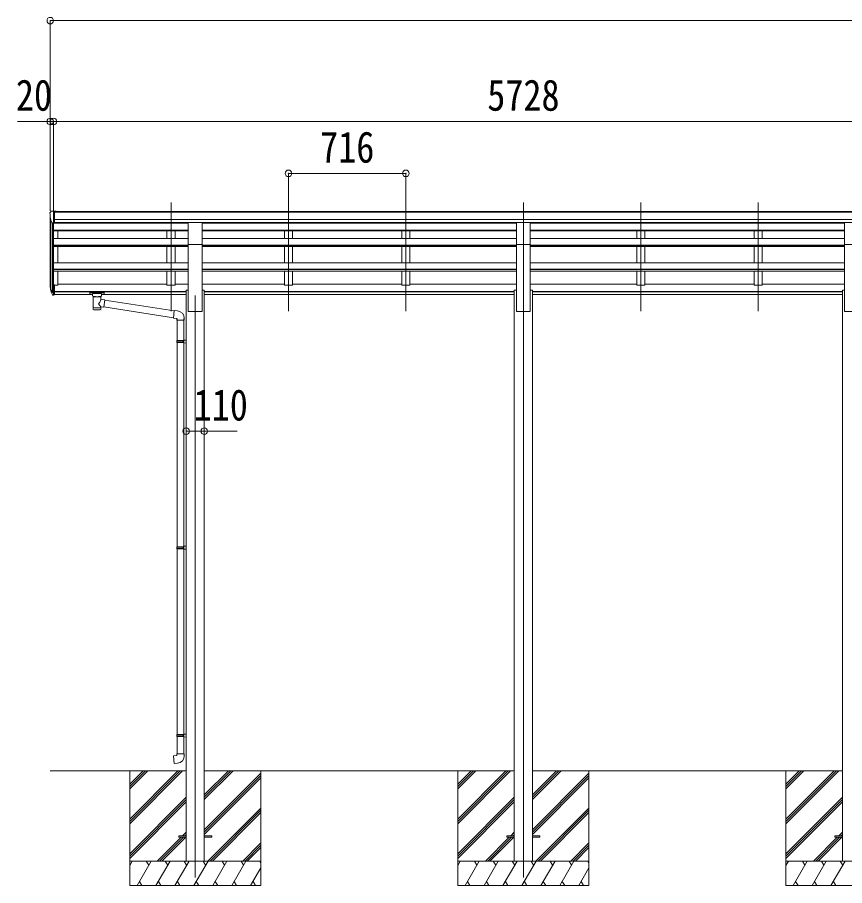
# Model space of a CAD drawing. Units: millimetres at full size, sheet at 1:40. Extents: x -11181 to 11305, y -7804 to 7716.
# Drawn here: x -3459 to 1585, y -4568 to 725 of the extents above; entities that cross this region are included whole.
import ezdxf
from ezdxf.enums import TextEntityAlignment as Align

# ---------------------------------------------------------------- set-up
doc = ezdxf.new("R2010")
doc.units = ezdxf.units.MM
doc.header["$LTSCALE"] = 40
doc.header["$PDMODE"] = 32
doc.header["$PDSIZE"] = 40
for name, color, linetype, lineweight in [('0-0_0', 7, 'Continuous', 9), ('0-1_本体', 4, 'Continuous', 9), ('0-2_部品', 7, 'Continuous', 9), ('0-8_PARTS2', 2, 'Continuous', 9), ('0-A_寸法', 6, 'Continuous', 9)]:
    doc.layers.add(name, color=color, linetype=linetype, lineweight=lineweight)
doc.styles.add('ＭＳ ゴシック', font='')
doc.styles.get('ＭＳ ゴシック').set_extended_font_data('MS Gothic')

msp = doc.modelspace()

# ---------------------------------------------------------------- linework, layer by layer
at = {"layer": '0-0_0'}
for p, q in [((-3258.13, -3867.77), (-2429.13, -3867.77)), ((-2774.13, -3867.77), (-2774.13, -4567.77)), ((-2774.13, -4161.94), (-2479.95, -3867.77)), ((-2774.13, -4176.09), (-2465.81, -3867.77)), ((-2774.13, -4190.23), (-2451.66, -3867.77)), ((-2774.13, -3978.1), (-2663.8, -3867.77)), ((-2774.13, -3963.96), (-2677.94, -3867.77)), ((-2774.13, -3949.81), (-2692.08, -3867.77)), ((-2319.13, -4043.6), (-2143.3, -3867.77)), ((-2319.13, -4029.46), (-2157.44, -3867.77)), ((-2319.13, -4015.31), (-2171.58, -3867.77)), ((-2319.13, -3867.77), (-429.13, -3867.77)), ((-2319.13, -4227.44), (-1974.13, -3882.45)), ((-2319.13, -4241.59), (-1974.13, -3896.59)), ((-2319.13, -4255.73), (-1974.13, -3910.73)), ((-1974.13, -3867.77), (-1974.13, -4567.77)), ((-774.13, -3867.77), (-774.13, -4567.77)), ((-774.13, -4161.94), (-479.95, -3867.77)), ((-774.13, -4176.09), (-465.81, -3867.77)), ((-774.13, -4190.23), (-451.66, -3867.77)), ((-774.13, -3978.1), (-663.8, -3867.77)), ((-774.13, -3963.96), (-677.94, -3867.77)), ((-774.13, -3949.81), (-692.08, -3867.77)), ((-319.13, -4043.6), (-143.3, -3867.77)), ((-319.13, -4029.46), (-157.44, -3867.77)), ((-319.13, -4015.31), (-171.58, -3867.77)), ((-319.13, -3867.77), (1570.87, -3867.77)), ((-319.13, -4227.44), (25.87, -3882.45)), ((-319.13, -4241.59), (25.87, -3896.59)), ((-319.13, -4255.73), (25.87, -3910.73)), ((25.87, -3867.77), (25.87, -4567.77)), ((1225.87, -3867.77), (1225.87, -4567.77)), ((1225.87, -4161.94), (1520.05, -3867.77)), ((1225.87, -4176.09), (1534.19, -3867.77)), ((1225.87, -4190.23), (1548.34, -3867.77)), ((1225.87, -3978.1), (1336.2, -3867.77)), ((1225.87, -3963.96), (1322.06, -3867.77)), ((1225.87, -3949.81), (1307.92, -3867.77)), ((-2774.13, -4374.08), (-2429.13, -4029.08)), ((-2774.13, -4388.22), (-2429.13, -4043.22)), ((-2774.13, -4402.36), (-2429.13, -4057.36)), ((-774.13, -4374.08), (-429.13, -4029.08)), ((-774.13, -4388.22), (-429.13, -4043.22)), ((-774.13, -4402.36), (-429.13, -4057.36)), ((1225.87, -4374.08), (1570.87, -4029.08)), ((1225.87, -4388.22), (1570.87, -4043.22)), ((1225.87, -4402.36), (1570.87, -4057.36)), ((-2297.32, -4417.77), (-1974.13, -4094.58)), ((-2283.18, -4417.77), (-1974.13, -4108.72)), ((-2269.03, -4417.77), (-1974.13, -4122.86)), ((-297.32, -4417.77), (25.87, -4094.58)), ((-283.18, -4417.77), (25.87, -4108.72)), ((-269.03, -4417.77), (25.87, -4122.86)), ((-2605.69, -4417.77), (-2460.19, -4272.27)), ((-2591.54, -4417.77), (-2446.04, -4272.27)), ((-2577.4, -4417.77), (-2431.9, -4272.27)), ((-2451.19, -4263.27), (-2429.13, -4241.21)), ((-2437.04, -4263.27), (-2429.13, -4255.35)), ((-605.69, -4417.77), (-460.19, -4272.27)), ((-591.54, -4417.77), (-446.04, -4272.27)), ((-577.4, -4417.77), (-431.9, -4272.27)), ((-451.19, -4263.27), (-429.13, -4241.21)), ((-437.04, -4263.27), (-429.13, -4255.35)), ((1394.31, -4417.77), (1539.81, -4272.27)), ((1408.46, -4417.77), (1553.96, -4272.27)), ((1422.6, -4417.77), (1568.1, -4272.27)), ((1548.81, -4263.27), (1570.87, -4241.21)), ((1562.96, -4263.27), (1570.87, -4255.35)), ((-2085.19, -4417.77), (-1974.13, -4306.71)), ((-2071.04, -4417.77), (-1974.13, -4320.85)), ((-2056.9, -4417.77), (-1974.13, -4334.99)), ((-85.19, -4417.77), (25.87, -4306.71)), ((-71.04, -4417.77), (25.87, -4320.85)), ((-56.9, -4417.77), (25.87, -4334.99)), ((-1974.13, -4417.77), (-2774.13, -4417.77)), ((-2774.13, -4445.27), (-2758.25, -4417.77)), ((-2729.38, -4567.77), (-2642.78, -4417.77)), ((-2657.78, -4443.75), (-2672.78, -4417.77)), ((-2613.91, -4567.77), (-2527.31, -4417.77)), ((-2542.31, -4443.75), (-2557.31, -4417.77)), ((-2498.44, -4567.77), (-2411.84, -4417.77)), ((-2426.84, -4443.75), (-2441.84, -4417.77)), ((-2382.97, -4567.77), (-2296.37, -4417.77)), ((-2311.37, -4443.75), (-2326.37, -4417.77)), ((-2267.5, -4567.77), (-2180.9, -4417.77)), ((-2195.9, -4443.75), (-2210.9, -4417.77)), ((-2152.03, -4567.77), (-2065.43, -4417.77)), ((-2095.43, -4417.77), (-2080.43, -4443.75)), ((-1979.96, -4417.77), (-1974.13, -4427.87)), ((25.87, -4417.77), (-774.13, -4417.77)), ((-774.13, -4445.27), (-758.25, -4417.77)), ((-729.38, -4567.77), (-642.78, -4417.77)), ((-657.78, -4443.75), (-672.78, -4417.77)), ((-613.91, -4567.77), (-527.31, -4417.77)), ((-542.31, -4443.75), (-557.31, -4417.77)), ((-498.44, -4567.77), (-411.84, -4417.77)), ((-426.84, -4443.75), (-441.84, -4417.77)), ((-382.97, -4567.77), (-296.37, -4417.77)), ((-311.37, -4443.75), (-326.37, -4417.77)), ((-267.5, -4567.77), (-180.9, -4417.77)), ((-195.9, -4443.75), (-210.9, -4417.77)), ((-152.03, -4567.77), (-65.43, -4417.77)), ((-95.43, -4417.77), (-80.43, -4443.75)), ((20.04, -4417.77), (25.87, -4427.87)), ((2025.87, -4417.77), (1225.87, -4417.77)), ((1225.87, -4445.27), (1241.75, -4417.77)), ((1270.62, -4567.77), (1357.22, -4417.77)), ((1342.22, -4443.75), (1327.22, -4417.77)), ((1386.09, -4567.77), (1472.69, -4417.77)), ((1457.69, -4443.75), (1442.69, -4417.77)), ((1501.56, -4567.77), (1588.16, -4417.77)), ((1573.16, -4443.75), (1558.16, -4417.77)), ((-2036.56, -4567.77), (-1974.13, -4459.63)), ((-36.56, -4567.77), (25.87, -4459.63)), ((-2714.38, -4541.79), (-2699.38, -4567.77)), ((-2598.91, -4541.79), (-2583.91, -4567.77)), ((-2483.44, -4541.79), (-2468.44, -4567.77)), ((-2367.97, -4541.79), (-2352.97, -4567.77)), ((-2252.5, -4541.79), (-2237.5, -4567.77)), ((-2137.03, -4541.79), (-2122.03, -4567.77)), ((-2021.56, -4541.79), (-2006.56, -4567.77)), ((-714.38, -4541.79), (-699.38, -4567.77)), ((-598.91, -4541.79), (-583.91, -4567.77)), ((-483.44, -4541.79), (-468.44, -4567.77)), ((-367.97, -4541.79), (-352.97, -4567.77)), ((-252.5, -4541.79), (-237.5, -4567.77)), ((-137.03, -4541.79), (-122.03, -4567.77)), ((-21.56, -4541.79), (-6.56, -4567.77)), ((1285.62, -4541.79), (1300.62, -4567.77)), ((1401.09, -4541.79), (1416.09, -4567.77)), ((1516.56, -4541.79), (1531.56, -4567.77)), ((-2774.13, -4567.77), (-1974.13, -4567.77)), ((-774.13, -4567.77), (25.87, -4567.77)), ((1225.87, -4567.77), (2025.87, -4567.77))]:
    msp.add_line(p, q, dxfattribs=at)
at = {"layer": '0-1_本体'}
for p, q in [((-3231.63, -458.24), (2483.37, -458.24)), ((-3231.63, -463.6), (2483.37, -463.6)), ((-3258.13, -908.5), (-3258.13, -494.99)), ((-3253.84, -513.79), (-3253.84, -932.77)), ((-3244.13, -529.14), (-3244.13, -950.77)), ((-3238.13, -528.62), (-3238.13, -906.33)), ((-3231.63, -507.11), (2483.37, -507.12)), ((-3231.63, -524.78), (2483.37, -524.78)), ((-2416.63, -527.16), (-3231.63, -527.16)), ((-2547.13, -527.16), (-2547.13, -530.12)), ((-2497.13, -527.16), (-2497.13, -530.12)), ((-2331.63, -527.16), (-416.63, -527.16)), ((-1831.13, -527.16), (-1831.13, -530.12)), ((-1781.13, -527.16), (-1781.13, -530.12)), ((-1115.13, -527.16), (-1115.13, -530.12)), ((-1065.13, -527.16), (-1065.13, -530.12)), ((-331.63, -527.16), (1583.37, -527.16)), ((316.87, -527.16), (316.87, -530.12)), ((366.87, -527.16), (366.87, -530.12)), ((1032.87, -527.16), (1032.87, -530.12)), ((1082.87, -527.16), (1082.87, -530.12)), ((-3238.13, -530.12), (-2416.63, -530.12)), ((-3238.13, -572.07), (-2416.63, -572.07)), ((-3238.13, -573.77), (-2416.63, -573.77)), ((-3238.13, -577.55), (-2416.63, -577.55)), ((-3213.13, -622.97), (-3213.13, -577.55)), ((-2547.13, -577.55), (-2547.13, -622.97)), ((-2497.13, -577.55), (-2497.13, -622.97)), ((-2331.63, -530.12), (-416.63, -530.12)), ((-2331.63, -572.07), (-416.63, -572.07)), ((-2331.63, -573.77), (-416.63, -573.77)), ((-2331.63, -577.55), (-416.63, -577.55)), ((-1831.13, -577.55), (-1831.13, -622.97)), ((-1781.13, -577.55), (-1781.13, -622.97)), ((-1115.13, -577.55), (-1115.13, -622.97)), ((-1065.13, -577.55), (-1065.13, -622.97)), ((-331.63, -530.12), (1583.37, -530.12)), ((-331.63, -572.07), (1583.37, -572.07)), ((-331.63, -573.77), (1583.37, -573.77)), ((-331.63, -577.55), (1583.37, -577.55)), ((316.87, -577.55), (316.87, -622.97)), ((366.87, -577.55), (366.87, -622.97)), ((1032.87, -577.55), (1032.87, -622.97)), ((1082.87, -577.55), (1082.87, -622.97)), ((-3238.13, -622.97), (-2416.63, -622.97)), ((-2331.63, -622.97), (-416.63, -622.97)), ((-331.63, -622.97), (1583.37, -622.97)), ((-3238.13, -663.56), (-2416.63, -663.56)), ((-3238.13, -665.25), (-2416.63, -665.25)), ((-3238.13, -672.11), (-2416.63, -672.11)), ((-3213.13, -771.21), (-3213.13, -672.11)), ((-2547.13, -672.11), (-2547.13, -771.21)), ((-2497.13, -672.11), (-2497.13, -771.21)), ((-2416.63, -1067.77), (-2416.63, -660.81)), ((-2331.63, -1067.77), (-2331.63, -660.81)), ((-2331.63, -663.56), (-416.63, -663.56)), ((-2331.63, -665.25), (-416.63, -665.25)), ((-2331.63, -672.11), (-416.63, -672.11)), ((-1831.13, -672.11), (-1831.13, -771.21)), ((-1781.13, -672.11), (-1781.13, -771.21)), ((-1115.13, -672.11), (-1115.13, -771.21)), ((-1065.13, -672.11), (-1065.13, -771.21)), ((-416.63, -1067.77), (-416.63, -660.81)), ((-331.63, -1067.77), (-331.63, -660.81)), ((-331.63, -663.56), (1583.37, -663.56)), ((-331.63, -665.25), (1583.37, -665.25)), ((-331.63, -672.11), (1583.37, -672.11)), ((316.87, -672.11), (316.87, -771.21)), ((366.87, -672.11), (366.87, -771.21)), ((1032.87, -672.11), (1032.87, -771.21)), ((1082.87, -672.11), (1082.87, -771.21)), ((1583.37, -1067.77), (1583.37, -660.81)), ((-3238.13, -771.21), (-2416.63, -771.21)), ((-2331.63, -771.21), (-416.63, -771.21)), ((-331.63, -771.21), (1583.37, -771.21)), ((-3238.13, -810.35), (-2416.63, -810.35)), ((-3238.13, -812.02), (-2416.63, -812.02)), ((-3238.13, -821.66), (-2416.63, -821.66)), ((-3213.13, -907.16), (-3213.13, -821.66)), ((-2547.13, -821.66), (-2547.13, -907.16)), ((-2331.63, -810.35), (-416.63, -810.35)), ((-2331.63, -812.02), (-416.63, -812.02)), ((-2331.63, -821.66), (-416.63, -821.66)), ((-1831.13, -821.66), (-1831.13, -907.16)), ((-1115.13, -821.66), (-1115.13, -907.16)), ((-331.63, -810.35), (1583.37, -810.35)), ((-331.63, -812.02), (1583.37, -812.02)), ((-331.63, -821.66), (1583.37, -821.66)), ((316.87, -821.66), (316.87, -907.16)), ((1032.87, -821.66), (1032.87, -907.16)), ((-3231.63, -907.16), (-3213.13, -907.16)), ((-3231.63, -946.25), (-2429.13, -946.25)), ((-3231.63, -947.63), (-2429.13, -947.63)), ((-3213.13, -901.95), (-2547.13, -901.95)), ((-2497.13, -901.95), (-2416.63, -901.95)), ((-2429.13, -937.77), (-2416.63, -937.77)), ((-2429.13, -937.77), (-2429.13, -4417.77)), ((-2331.63, -901.95), (-1831.13, -901.95)), ((-2331.63, -937.77), (-2319.13, -937.77)), ((-2319.13, -937.77), (-2319.13, -4417.77)), ((-2319.13, -946.25), (-429.13, -946.25)), ((-2319.13, -947.63), (-429.13, -947.63)), ((-1781.13, -901.95), (-1115.13, -901.95)), ((-1065.13, -901.95), (-416.63, -901.95)), ((-429.13, -937.77), (-416.63, -937.77)), ((-429.13, -937.77), (-429.13, -4417.77)), ((-331.63, -902.37), (316.87, -902.37)), ((-331.63, -937.77), (-319.13, -937.77)), ((-319.13, -937.77), (-319.13, -4417.77)), ((-319.13, -946.25), (1570.87, -946.25)), ((-319.13, -947.63), (1570.87, -947.63)), ((366.87, -901.95), (1032.87, -901.95)), ((1082.87, -901.95), (1583.37, -901.95)), ((1570.87, -937.77), (1583.37, -937.77)), ((1570.87, -937.77), (1570.87, -4417.77)), ((-3231.63, -964.81), (-3000.13, -964.81)), ((-2946.13, -964.81), (-2429.13, -964.81)), ((-2319.13, -964.81), (-429.13, -964.81)), ((-319.13, -964.81), (1570.87, -964.81)), ((-2416.63, -1067.77), (-2331.63, -1067.77)), ((-416.63, -1067.77), (-331.63, -1067.77)), ((1583.37, -1067.77), (1668.37, -1067.77))]:
    msp.add_line(p, q, dxfattribs=at)
for points in [[(-2497.13, -821.66), (-2497.13, -907.16), (-2547.13, -907.16)], [(-1781.13, -821.66), (-1781.13, -907.16), (-1831.13, -907.16)], [(-1065.13, -821.66), (-1065.13, -907.16), (-1115.13, -907.16)], [(366.87, -821.66), (366.87, -907.16), (316.87, -907.16)], [(1082.87, -821.66), (1082.87, -907.16), (1032.87, -907.16)]]:
    msp.add_lwpolyline(points, dxfattribs=at)
at = {"layer": '0-2_部品'}
for p, q in [((-3260.13, -466), (-3260.13, -466.63)), ((-3253.22, -457.19), (-3257.28, -463)), ((-3250.13, -456.63), (-3252.46, -456.77)), ((-3250.13, -456.63), (-3231.63, -456.63)), ((-3238.13, -529.61), (-3238.13, -456.63)), ((-3231.63, -456.63), (-3221.63, -456.71)), ((-3231.63, -528.61), (-3231.63, -456.63)), ((-3221.63, -458.82), (-3221.63, -456.71)), ((-3245.75, -527.8), (-3255.03, -511.73)), ((-3231.63, -528.61), (-3238.13, -528.61)), ((-2416.63, -526.65), (-2331.63, -526.65)), ((-2416.63, -660.81), (-2416.63, -526.65)), ((-2331.63, -660.81), (-2331.63, -526.65)), ((-416.63, -526.65), (-331.63, -526.65)), ((-416.63, -660.81), (-416.63, -526.65)), ((-331.63, -660.81), (-331.63, -526.65)), ((1583.37, -526.65), (1668.37, -526.65)), ((1583.37, -660.81), (1583.37, -526.65)), ((-3238.13, -529.61), (-3243.34, -529.29)), ((-2416.63, -660.81), (-2331.63, -660.81)), ((-416.63, -660.81), (-331.63, -660.81)), ((1583.37, -660.81), (1668.37, -660.81)), ((-3255.74, -932.37), (-3245.57, -951.54)), ((-3244.56, -950.29), (-3254.32, -931.87)), ((-3253.15, -949.22), (-3245.57, -966.71)), ((-3238.13, -951.04), (-3243.26, -951.04)), ((-3238.13, -906.33), (-3238.13, -968.21)), ((-3231.63, -906.33), (-3238.13, -906.33)), ((-3231.63, -944.64), (-3238.13, -944.64)), ((-3231.63, -950.04), (-3238.13, -950.04)), ((-3231.63, -906.33), (-3231.63, -967.39)), ((-3014.63, -952.44), (-2931.63, -952.44)), ((-3238.13, -953.04), (-3242.97, -953.04)), ((-3238.13, -968.21), (-3242.97, -968.21)), ((-3231.63, -967.39), (-3238.13, -967.39)), ((-3016.63, -953.1), (-3016.63, -963.86)), ((-3016.63, -953.29), (-3016.63, -954.83)), ((-3014.63, -954.62), (-2931.63, -954.62)), ((-3014.63, -964.53), (-3000.13, -964.53)), ((-3000.13, -971.33), (-3000.13, -961.06)), ((-2996.03, -975.83), (-2996.04, -1056.12)), ((-2950.23, -993.41), (-2950.23, -975.82)), ((-2925.01, -997.31), (-2950.23, -993.4)), ((-2946.13, -971.33), (-2946.13, -961.06)), ((-2946.13, -964.53), (-2931.63, -964.53)), ((-2925.01, -997.31), (-2932.03, -1042.57)), ((-2929.63, -953.1), (-2929.63, -963.86)), ((-2503.19, -1064.68), (-2925.3, -999.19)), ((-2950.21, -1056.12), (-2950.23, -1039.5)), ((-2950.23, -1039.75), (-2932.03, -1042.57)), ((-2506.86, -1106.61), (-2931.74, -1040.7)), ((-2482.21, -1064.8), (-2503.04, -1062.98)), ((-2441.13, -1120.55), (-2441.13, -1109.63)), ((-2487.13, -1120.55), (-2441.13, -1120.55)), ((-2485.13, -1111.68), (-2485.13, -1245.68)), ((-2443.13, -1111.68), (-2443.13, -1243.12)), ((-2487.13, -1247.68), (-2486.13, -1245.68)), ((-2487.13, -1247.68), (-2443.13, -1247.68)), ((-2487.13, -1247.68), (-2487.13, -1255.68)), ((-2487.13, -1255.68), (-2443.13, -1255.68)), ((-2487.13, -1255.68), (-2486.13, -1257.68)), ((-2486.13, -1245.68), (-2443.13, -1245.68)), ((-2486.13, -1257.68), (-2443.13, -1257.68)), ((-2485.13, -1257.68), (-2485.13, -2501.87)), ((-2447.6, -1247.68), (-2448.03, -1245.68)), ((-2445.13, -1243.18), (-2429.13, -1242.71)), ((-2445.13, -1245.18), (-2445.13, -1243.18)), ((-2445.13, -1245.18), (-2443.13, -1245.18)), ((-2445.13, -1260.18), (-2445.13, -1258.18)), ((-2445.13, -1260.18), (-2429.13, -1260.65)), ((-2443.13, -1260.24), (-2443.13, -2499.31)), ((-2429.13, -1242.71), (-2429.13, -1260.65)), ((-2487.13, -2503.87), (-2486.13, -2501.87)), ((-2487.13, -2503.87), (-2443.13, -2503.87)), ((-2487.13, -2503.87), (-2487.13, -2511.87)), ((-2487.13, -2511.87), (-2443.13, -2511.87)), ((-2487.13, -2511.87), (-2486.13, -2513.87)), ((-2486.13, -2501.87), (-2443.13, -2501.87)), ((-2486.13, -2513.87), (-2443.13, -2513.87)), ((-2485.13, -2513.87), (-2485.13, -3647.03)), ((-2447.6, -2503.87), (-2448.03, -2501.87)), ((-2445.13, -2499.37), (-2429.13, -2498.9)), ((-2445.13, -2501.37), (-2445.13, -2499.37)), ((-2445.13, -2501.37), (-2443.13, -2501.37)), ((-2445.13, -2516.37), (-2445.13, -2514.37)), ((-2445.13, -2516.37), (-2429.13, -2516.84)), ((-2443.13, -2516.43), (-2443.13, -3644.47)), ((-2429.13, -2498.9), (-2429.13, -2516.84)), ((-2487.13, -3649.03), (-2486.13, -3647.03)), ((-2487.13, -3649.03), (-2443.13, -3649.03)), ((-2487.13, -3649.03), (-2487.13, -3657.03)), ((-2486.13, -3647.03), (-2443.13, -3647.03)), ((-2447.6, -3649.03), (-2448.03, -3647.03)), ((-2445.13, -3644.53), (-2429.13, -3644.06)), ((-2445.13, -3646.53), (-2445.13, -3644.53)), ((-2445.13, -3646.53), (-2443.13, -3646.53)), ((-2429.13, -3644.06), (-2429.13, -3662)), ((-2487.13, -3657.03), (-2443.13, -3657.03)), ((-2487.13, -3657.03), (-2486.13, -3659.03)), ((-2486.13, -3659.03), (-2443.13, -3659.03)), ((-2485.13, -3659.03), (-2485.13, -3765.17)), ((-2445.13, -3661.53), (-2445.13, -3659.53)), ((-2445.13, -3661.53), (-2429.13, -3662)), ((-2443.13, -3661.59), (-2443.13, -3765.17)), ((-2487.13, -3765.17), (-2441.13, -3765.17)), ((-2487.13, -3775.17), (-2487.13, -3765.17)), ((-2441.13, -3765.17), (-2441.13, -3776.08))]:
    msp.add_line(p, q, dxfattribs=at)
at = {"layer": '0-2_部品', "color": 4}
for p, q in [((-2474.13, -4263.26), (-2474.13, -4272.26)), ((-2429.13, -4263.26), (-2474.13, -4263.26)), ((-2429.13, -4272.26), (-2474.13, -4272.26)), ((-2274.13, -4263.26), (-2319.13, -4263.26)), ((-2274.13, -4272.26), (-2319.13, -4272.26)), ((-2274.13, -4263.26), (-2274.13, -4272.26)), ((-474.13, -4263.26), (-474.13, -4272.26)), ((-429.13, -4263.26), (-474.13, -4263.26)), ((-429.13, -4272.26), (-474.13, -4272.26)), ((-274.13, -4263.26), (-319.13, -4263.26)), ((-274.13, -4272.26), (-319.13, -4272.26)), ((-274.13, -4263.26), (-274.13, -4272.26)), ((1525.87, -4263.26), (1525.87, -4272.26)), ((1570.87, -4263.26), (1525.87, -4263.26)), ((1570.87, -4272.26), (1525.87, -4272.26))]:
    msp.add_line(p, q, dxfattribs=at)
at = {"layer": '0-2_部品'}
for points in [[(-3016.63, -953.1), (-3016.59, -952.91), (-3016.51, -952.77), (-3016.41, -952.68), (-3016.31, -952.62), (-3016.19, -952.57), (-3015.89, -952.51), (-3015.4, -952.46), (-3014.86, -952.44), (-3014.63, -952.44)], [(-2931.63, -952.44), (-2931.28, -952.44), (-2930.75, -952.47), (-2930.3, -952.52), (-2929.99, -952.6), (-2929.82, -952.69), (-2929.7, -952.83), (-2929.64, -953.01), (-2929.63, -953.1)], [(-3016.63, -963.86), (-3016.59, -964.06), (-3016.51, -964.19), (-3016.41, -964.29), (-3016.31, -964.35), (-3016.19, -964.39), (-3015.89, -964.46), (-3015.4, -964.5), (-3014.86, -964.52), (-3014.63, -964.53)], [(-3000.09, -971.28), (-3000.11, -971.63), (-2999.87, -972.59), (-2999.35, -973.47), (-2998.54, -974.31), (-2997.43, -975.11), (-2996.03, -975.83)], [(-2950.23, -975.82), (-2950, -975.73), (-2948.64, -974.99), (-2947.53, -974.15), (-2946.77, -973.28), (-2946.31, -972.38), (-2946.14, -971.49)], [(-2931.63, -964.53), (-2931.28, -964.52), (-2930.75, -964.5), (-2930.3, -964.44), (-2929.99, -964.37), (-2929.82, -964.27), (-2929.7, -964.13), (-2929.64, -963.95), (-2929.63, -963.86)], [(-2503.04, -1062.98), (-2507.05, -1108.8), (-2487.13, -1110.55), (-2487.13, -1120.55)], [(-2447.6, -1247.68), (-2447.6, -1255.68), (-2448.03, -1257.68)], [(-2445.13, -1258.18), (-2443.13, -1258.18), (-2443.13, -1245.18)], [(-2447.6, -2503.87), (-2447.6, -2511.87), (-2448.03, -2513.87)], [(-2445.13, -2514.37), (-2443.13, -2514.37), (-2443.13, -2501.37)], [(-2447.6, -3649.03), (-2447.6, -3657.03), (-2448.03, -3659.03)], [(-2445.13, -3659.53), (-2443.13, -3659.53), (-2443.13, -3646.53)], [(-2482.21, -3820.91), (-2503.04, -3822.73), (-2507.05, -3776.91), (-2487.13, -3775.17)]]:
    msp.add_lwpolyline(points, dxfattribs=at)
for centre, radius, start, end in [((-3257.13, -466), 3, 93, 180), ((-3058.13, -466.63), 202, 180, 192.90261), ((-3252.4, -457.77), 1, 93.5, 145), ((-3243.15, -526.3), 3, 210, 266.5), ((-3169.47, -910.2), 89.07, 174.49576, 194.41188), ((-3170.18, -905.92), 88.05, 177.22392, 197.21071), ((-3124.91, -913.14), 133.22, 183.27987, 195.71302), ((-3242.97, -950.04), 3, 210, 270), ((-3243.26, -949.54), 1.5, 210, 270), ((-3242.97, -965.21), 3, 210, 270), ((-2486.13, -1109.63), 45, 0, 85), ((-2486.13, -3776.08), 45, 275, 0)]:
    msp.add_arc(centre, radius, start, end, dxfattribs=at)
for centre, major_axis, ratio, start_param, end_param in [((-3014.63, -954.83), (2, 0), 0.109601, 1.5707963, 3.1415927), ((-2973.13, -961.06), (27, 0), 0.122176, 6.2831853, 9.424778), ((-2973.12, -976.29), (-22.91, 0.42), 0.072511, 0.0008029, 1.5715993), ((-2973.12, -977.91), (-22.91, 0.42), 0.072511, 0.0008029, 1.5715993), ((-2973.14, -976.29), (22.92, 0.42), 0.07247, 4.71158, 6.2823764), ((-2973.14, -977.91), (22.92, 0.42), 0.07247, 4.71158, 6.2823764), ((-2973.13, -1019.95), (-22.81, -26.62), 0.234429, 1.6855472, 3.1268519), ((-2962.13, -971.33), (16, 0), 0.361356, 6.2636979, 6.2831853), ((-2931.63, -954.83), (2, 0), 0.109601, 0, 1.5707963), ((-2973.13, -1056.12), (22.92, 0), 0.101955, 3.1415499, 6.2833984), ((-2973.13, -1043.68), (22.91, 0), 0.122865, 3.1415927, 6.2831853), ((-2970.57, -1017.3), (20.32, -22.25), 0.045535, 0.0389954, 1.3075346)]:
    msp.add_ellipse(centre, major_axis=major_axis, ratio=ratio, start_param=start_param, end_param=end_param, dxfattribs=at)
at = {"layer": '0-8_PARTS2'}
for p, q in [((-2522.13, -1065.42), (-2522.13, -402.9)), ((-1806.13, -1065.42), (-1806.13, -402.9)), ((-1090.13, -1065.42), (-1090.13, -402.9)), ((-374.13, -1065.42), (-374.13, -402.9)), ((341.87, -1065.42), (341.87, -402.9)), ((1057.87, -1065.42), (1057.87, -402.9)), ((-2374.13, -971.63), (-2374.13, -4517.77)), ((-374.13, -971.63), (-374.13, -4517.77))]:
    msp.add_line(p, q, dxfattribs=at)
at = {"layer": '0-A_寸法'}
for p, q in [((-3258.13, 704.57), (-3258.13, 90.41)), ((-3258.13, 704.57), (8237.87, 704.57)), ((-3258.13, 90.41), (-3458.13, 90.41)), ((-3258.13, 90.41), (-3258.13, -455.21)), ((-3238.13, 90.41), (-3258.13, 90.41)), ((-3238.13, 90.41), (-3238.13, -455.21)), ((-3238.13, 90.41), (2489.87, 90.41)), ((-3238.13, 90.41), (-3238.13, -455.21)), ((-1806.13, -226.21), (-1806.13, -455.21)), ((-1806.13, -226.21), (-1090.13, -226.21)), ((-1090.13, -226.21), (-1090.13, -455.21)), ((-2429.13, -1797.95), (-2319.13, -1797.95)), ((-2319.13, -1797.95), (-2119.13, -1797.95))]:
    msp.add_line(p, q, dxfattribs=at)
for p in [(-3258.13, 704.57), (-3258.13, 90.41), (-3238.13, 90.41), (-1806.13, -226.21), (-1090.13, -226.21), (-2429.13, -1797.95), (-2319.13, -1797.95)]:
    msp.add_point(p, dxfattribs=at)

# ---------------------------------------------------------------- texts
at = {"layer": '0-A_寸法', "color": 7, "style": 'ＭＳ ゴシック', "width": 0.85}
for s, p in [('20', (-3468.13, 98.41)), ('5728', (-594.13, 98.41)), ('716', (-1613.13, -218.21)), ('110', (-2384.13, -1789.95))]:
    msp.add_text(s, height=190.6, dxfattribs=at).set_placement(p, align=Align.BOTTOM_LEFT)

doc.saveas('drawing.dxf')
